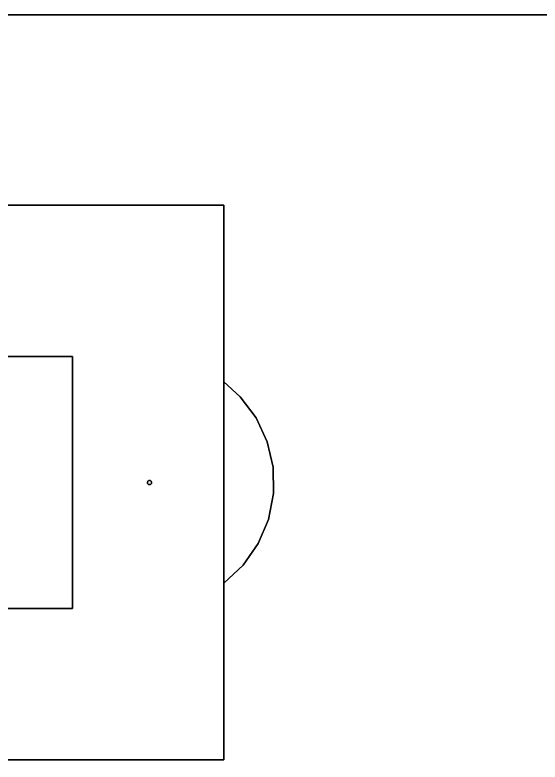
# Model space of a CAD drawing. Header units: millimetres. Extents: x 149919 to 150445, y 136651 to 136866.
# Drawn here: x 150267 to 150305.1, y 136738.3 to 136792.6 of the extents above; entities that cross this region are included whole.
import ezdxf

# ---------------------------------------------------------------- set-up
doc = ezdxf.new("R2010")
doc.units = ezdxf.units.MM
doc.header["$LTSCALE"] = 0.25
doc.layers.add('Wall', color=7, linetype='Continuous')

msp = doc.modelspace()

# ---------------------------------------------------------------- meshes
at = {"layer": 'Wall'}
mesh = msp.add_polyface(dxfattribs=at)
corners = [(150370.663, 136778.734), (150370.663, 136778.734, 0.2), (150370.663, 136724.574), (150370.663, 136724.574, 0.2), (150265.663, 136724.574), (150265.663, 136724.574, 0.2), (150265.663, 136792.574), (150265.663, 136792.574, 0.2), (150370.663, 136792.574), (150370.663, 136792.574, 0.2), (150370.663, 136778.734), (150370.663, 136778.734, 0.2)]
mesh.append_faces([[corners[k] for k in face] for face in [(0, 1, 3, 2), (2, 3, 5, 4), (4, 5, 7, 6), (6, 7, 9, 8), (8, 9, 11, 10)]], dxfattribs={"color": 7})
mesh = msp.add_polyface(dxfattribs=at)
corners = [(150265.663, 136738.414), (150265.663, 136738.414, 0.2), (150282.163, 136738.414), (150282.163, 136738.414, 0.2), (150282.163, 136751.262), (150282.163, 136751.262, 0.2), (150283.563, 136752.565), (150283.563, 136752.565, 0.2), (150284.662, 136754.131), (150284.662, 136754.131, 0.2), (150285.411, 136755.891), (150285.411, 136755.891, 0.2), (150285.778, 136757.769), (150285.778, 136757.769, 0.2), (150285.746, 136759.681), (150285.746, 136759.681, 0.2), (150285.318, 136761.546), (150285.318, 136761.546, 0.2), (150284.511, 136763.28), (150284.511, 136763.28, 0.2), (150283.361, 136764.809), (150283.361, 136764.809, 0.2), (150282.163, 136765.887), (150282.163, 136765.887, 0.2), (150282.163, 136778.734), (150282.163, 136778.734, 0.2), (150265.663, 136778.734), (150265.663, 136778.734, 0.2)]
mesh.append_faces([[corners[k] for k in face] for face in [(0, 1, 3, 2), (2, 3, 5, 4), (4, 5, 7, 6), (6, 7, 9, 8), (8, 9, 11, 10), (10, 11, 13, 12), (12, 13, 15, 14), (14, 15, 17, 16), (16, 17, 19, 18), (18, 19, 21, 20), (20, 21, 23, 22), (22, 23, 25, 24), (24, 25, 27, 26)]], dxfattribs={"color": 7})
mesh = msp.add_polyface(dxfattribs=at)
corners = [(150265.663, 136749.414), (150265.663, 136749.414, 0.2), (150271.163, 136749.414), (150271.163, 136749.414, 0.2), (150271.163, 136767.734), (150271.163, 136767.734, 0.2), (150265.663, 136767.734), (150265.663, 136767.734, 0.2)]
mesh.append_faces([[corners[k] for k in face] for face in [(0, 1, 3, 2), (2, 3, 5, 4), (4, 5, 7, 6)]], dxfattribs={"color": 7})
mesh = msp.add_polyface(dxfattribs=at)
corners = [(150282.163, 136751.262), (150282.163, 136751.262, 0.2), (150282.163, 136765.887), (150282.163, 136765.887, 0.2)]
mesh.append_faces([[corners[k] for k in face] for face in [(0, 1, 3, 2)]], dxfattribs={"color": 7})
mesh = msp.add_polyface(dxfattribs=at)
corners = [(150276.913, 136758.574), (150276.913, 136758.574, 0.2), (150276.911, 136758.606), (150276.911, 136758.606, 0.2), (150276.901, 136758.635), (150276.901, 136758.635, 0.2), (150276.885, 136758.663), (150276.885, 136758.663, 0.2), (150276.865, 136758.686), (150276.865, 136758.686, 0.2), (150276.838, 136758.704), (150276.838, 136758.704, 0.2), (150276.81, 136758.717), (150276.81, 136758.717, 0.2), (150276.78, 136758.724), (150276.78, 136758.724, 0.2), (150276.748, 136758.724), (150276.748, 136758.724, 0.2), (150276.717, 136758.717), (150276.717, 136758.717, 0.2), (150276.688, 136758.704), (150276.688, 136758.704, 0.2), (150276.663, 136758.686), (150276.663, 136758.686, 0.2), (150276.642, 136758.663), (150276.642, 136758.663, 0.2), (150276.627, 136758.635), (150276.627, 136758.635, 0.2), (150276.617, 136758.606), (150276.617, 136758.606, 0.2), (150276.613, 136758.574), (150276.613, 136758.574, 0.2), (150276.617, 136758.543), (150276.617, 136758.543, 0.2), (150276.627, 136758.514), (150276.627, 136758.514, 0.2), (150276.642, 136758.486), (150276.642, 136758.486, 0.2), (150276.663, 136758.463), (150276.663, 136758.463, 0.2), (150276.688, 136758.444), (150276.688, 136758.444, 0.2), (150276.717, 136758.432), (150276.717, 136758.432, 0.2), (150276.748, 136758.425), (150276.748, 136758.425, 0.2), (150276.78, 136758.425), (150276.78, 136758.425, 0.2), (150276.81, 136758.432), (150276.81, 136758.432, 0.2), (150276.838, 136758.444), (150276.838, 136758.444, 0.2), (150276.865, 136758.463), (150276.865, 136758.463, 0.2), (150276.885, 136758.486), (150276.885, 136758.486, 0.2), (150276.901, 136758.514), (150276.901, 136758.514, 0.2), (150276.911, 136758.543), (150276.911, 136758.543, 0.2), (150276.913, 136758.574), (150276.913, 136758.574, 0.2), (150276.913, 136758.574), (150276.913, 136758.574, 0.2)]
mesh.append_faces([[corners[k] for k in face] for face in [(0, 1, 3, 2), (2, 3, 5, 4), (4, 5, 7, 6), (6, 7, 9, 8), (8, 9, 11, 10), (10, 11, 13, 12), (12, 13, 15, 14), (14, 15, 17, 16), (16, 17, 19, 18), (18, 19, 21, 20), (20, 21, 23, 22), (22, 23, 25, 24), (24, 25, 27, 26), (26, 27, 29, 28), (28, 29, 31, 30), (30, 31, 33, 32), (32, 33, 35, 34), (34, 35, 37, 36), (36, 37, 39, 38), (38, 39, 41, 40), (40, 41, 43, 42), (42, 43, 45, 44), (44, 45, 47, 46), (46, 47, 49, 48), (48, 49, 51, 50), (50, 51, 53, 52), (52, 53, 55, 54), (54, 55, 57, 56), (56, 57, 59, 58), (58, 59, 61, 60), (60, 61, 63, 62)]], dxfattribs={"color": 7})

doc.saveas('drawing.dxf')
